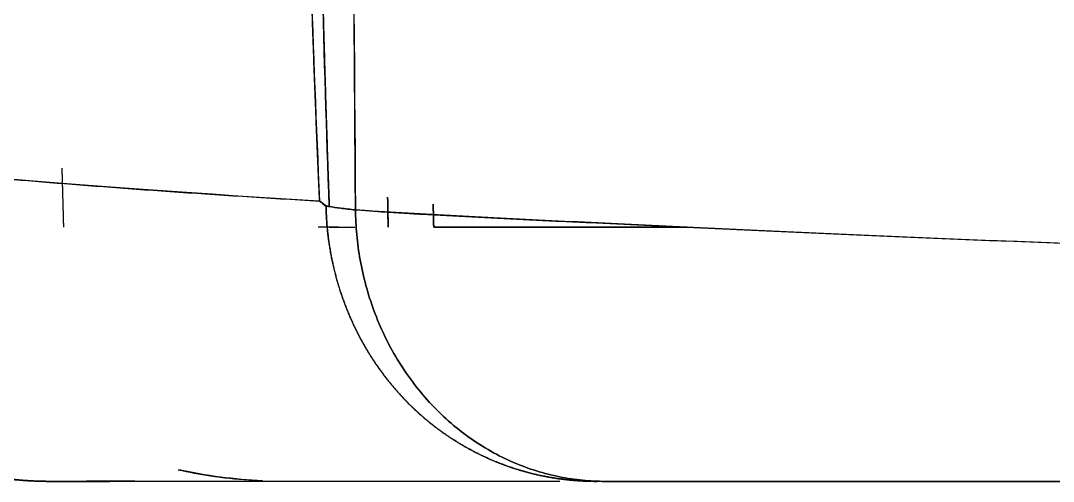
# Model space of a CAD drawing. Extents: x 86520 to 160660, y -2551 to 2752.
# Drawn here: x 89108.5 to 89122.7, y 1548.76 to 1555.1 of the extents above; entities that cross this region are included whole.
import ezdxf

# ---------------------------------------------------------------- set-up
doc = ezdxf.new("R2010")
doc.units = 0
doc.header["$LTSCALE"] = 10
doc.header["$MEASUREMENT"] = 0
doc.layers.add('1', color=7, linetype='CONTINUOUS')

msp = doc.modelspace()

# ---------------------------------------------------------------- linework, layer by layer
at = {"layer": '1', "color": 7, "linetype": 'CONTINUOUS'}
for points, degree in [([(89112.9334, 1577.7568), (89112.9839, 1569.3356), (89113.0401, 1560.9144), (89113.1016, 1552.4932)], 3), ([(89109.0624, 1553.0676), (89109.0735, 1552.6579), (89109.0845, 1552.2568)], 2), ([(89113.5444, 1552.6633), (89113.5468, 1552.5278), (89113.5492, 1552.3923), (89113.5516, 1552.2568)], 3), ([(89113.5516, 1552.2568), (89113.5446, 1552.6694)], 1), ([(89112.6969, 1552.5484), (89112.6674, 1552.5701), (89112.638, 1552.5919), (89112.6088, 1552.6136)], 3), ([(89112.6088, 1552.6136), (89112.638, 1552.5918), (89112.6644, 1552.5701), (89112.6879, 1552.5483)], 3), ([(89112.6879, 1552.5483), (89112.708, 1552.5448), (89112.726, 1552.5413), (89112.7418, 1552.5376)], 3), ([(89112.7418, 1552.5376), (89112.7262, 1552.5412), (89112.7113, 1552.5448), (89112.6973, 1552.5484)], 3), ([(89114.1788, 1552.2568), (89114.1762, 1552.3615), (89114.1737, 1552.4661), (89114.1711, 1552.5707)], 3), ([(89114.1713, 1552.5707), (89114.1788, 1552.2568)], 1), ([(89112.8695, 1552.2543), (89112.7741, 1552.254), (89112.6811, 1552.2538), (89112.5903, 1552.2536)], 3), ([(89112.7395, 1552.2568), (89113.0945, 1552.2568)], 1), ([(89114.1788, 1552.2568), (89115.33, 1552.2568)], 1), ([(89115.33, 1552.2568), (89114.9249, 1552.2565), (89114.5408, 1552.2565), (89114.1788, 1552.2568)], 3), ([(89115.33, 1552.2568), (89116.4331, 1552.2568), (89117.6656, 1552.2568)], 2), ([(89117.6656, 1552.2568), (89116.8392, 1552.2568), (89116.0601, 1552.2568), (89115.33, 1552.2568)], 3), ([(89111.8227, 1548.7645), (89111.4345, 1548.7828), (89111.049, 1548.8334), (89110.6706, 1548.9151)], 3)]:
    msp.add_open_spline(points, degree=degree, dxfattribs=at)
msp.add_rational_spline([(89113.1016, 1552.4932), (89113.0462, 1560.9139), (89112.9905, 1569.3351), (89112.9347, 1577.7567)], [0.999999999945, 0.999999999943, 0.999999999942, 0.999999999941], degree=3, dxfattribs=at)
for points, degree, knots in [([(89112.1268, 1577.5684), (89112.1628, 1573.4069), (89112.2082, 1569.245), (89112.3105, 1563.0041), (89112.3503, 1560.9241), (89112.4081, 1558.5848), (89112.4146, 1558.3249), (89112.4281, 1557.8051), (89112.4489, 1557.0254), (89112.5022, 1555.2066), (89112.5606, 1553.6497), (89112.6088, 1552.6136)], 3, [0, 0, 0, 0, 0.5, 0.5, 0.75, 0.75, 0.78125, 0.78125, 0.8125, 0.875, 1, 1, 1, 1]), ([(89112.6089, 1552.6136), (89112.6068, 1552.6583), (89112.6027, 1552.7483), (89112.5966, 1552.8842), (89112.5905, 1553.022), (89112.5845, 1553.1617), (89112.5785, 1553.3032), (89112.5725, 1553.4467), (89112.5665, 1553.5919), (89112.5606, 1553.7391), (89112.5547, 1553.8881), (89112.5489, 1554.039), (89112.543, 1554.1918), (89112.5372, 1554.3464), (89112.5315, 1554.503), (89112.5257, 1554.6613), (89112.52, 1554.8216), (89112.5144, 1554.9837), (89112.5087, 1555.1477), (89112.5031, 1555.3136), (89112.4976, 1555.4813), (89112.492, 1555.6509), (89112.4865, 1555.8224), (89112.481, 1555.9958), (89112.4756, 1556.171), (89112.4702, 1556.3481), (89112.4648, 1556.527), (89112.4594, 1556.7079), (89112.4541, 1556.8906), (89112.4488, 1557.0752), (89112.4436, 1557.2616), (89112.4383, 1557.4499), (89112.4331, 1557.6401), (89112.428, 1557.8322), (89112.4228, 1558.0261), (89112.4177, 1558.2219), (89112.4126, 1558.4196), (89112.4076, 1558.6191), (89112.4026, 1558.8206), (89112.3976, 1559.0238), (89112.3926, 1559.229), (89112.3877, 1559.436), (89112.3828, 1559.6449), (89112.378, 1559.8557), (89112.3731, 1560.0683), (89112.3683, 1560.2829), (89112.3636, 1560.4992), (89112.3588, 1560.7175), (89112.3541, 1560.9376), (89112.3495, 1561.1596), (89112.3448, 1561.3835), (89112.3402, 1561.6092), (89112.3356, 1561.8368), (89112.3311, 1562.0663), (89112.3265, 1562.2977), (89112.322, 1562.5309), (89112.3176, 1562.766), (89112.3131, 1563.003), (89112.3087, 1563.2418), (89112.3044, 1563.4825), (89112.3, 1563.7251), (89112.2957, 1563.9695), (89112.2914, 1564.2158), (89112.2872, 1564.464), (89112.283, 1564.7141), (89112.2788, 1564.966), (89112.2746, 1565.2198), (89112.2705, 1565.4755), (89112.2664, 1565.733), (89112.2623, 1565.9925), (89112.2583, 1566.2538), (89112.2543, 1566.5169), (89112.2503, 1566.7819), (89112.2463, 1567.0488), (89112.2424, 1567.3176), (89112.2385, 1567.5883), (89112.2347, 1567.8608), (89112.2308, 1568.1352), (89112.227, 1568.4114), (89112.2233, 1568.6895), (89112.2195, 1568.9695), (89112.2158, 1569.2514), (89112.2122, 1569.5351), (89112.2085, 1569.8207), (89112.2049, 1570.1082), (89112.2013, 1570.3976), (89112.1977, 1570.6888), (89112.1942, 1570.9819), (89112.1907, 1571.2769), (89112.1873, 1571.5737), (89112.1838, 1571.8724), (89112.1804, 1572.173), (89112.177, 1572.4754), (89112.1737, 1572.7798), (89112.1704, 1573.0859), (89112.1671, 1573.394), (89112.1638, 1573.7039), (89112.1606, 1574.0157), (89112.1574, 1574.3294), (89112.1542, 1574.645), (89112.1511, 1574.9624), (89112.148, 1575.2817), (89112.1449, 1575.6028), (89112.1419, 1575.9259), (89112.1388, 1576.2508), (89112.1359, 1576.5775), (89112.1329, 1576.9062), (89112.13, 1577.2367), (89112.1281, 1577.4577), (89112.1271, 1577.5685)], 3, [0, 0, 0, 0, 0.005388, 0.0108503, 0.016387, 0.021998, 0.0276834, 0.0334433, 0.0392776, 0.0451863, 0.0511695, 0.0572272, 0.0633594, 0.069566, 0.0758472, 0.0822029, 0.0886332, 0.095138, 0.1017173, 0.1083713, 0.1150998, 0.1219029, 0.1287806, 0.135733, 0.1427599, 0.1498615, 0.1570378, 0.1642887, 0.1716142, 0.1790145, 0.1864894, 0.1940389, 0.2016632, 0.2093622, 0.2171358, 0.2249842, 0.2329073, 0.2409051, 0.2489777, 0.2571249, 0.265347, 0.2736437, 0.2820152, 0.2904615, 0.2989826, 0.3075784, 0.3162489, 0.3249943, 0.3338144, 0.3427094, 0.3516791, 0.3607236, 0.3698429, 0.379037, 0.3883059, 0.3976497, 0.4070682, 0.4165616, 0.4261298, 0.4357728, 0.4454906, 0.4552833, 0.4651508, 0.4750932, 0.4851104, 0.4952024, 0.5053693, 0.515611, 0.5259276, 0.5363191, 0.5467854, 0.5573266, 0.5679427, 0.5786336, 0.5893994, 0.60024, 0.6111556, 0.622146, 0.6332113, 0.6443515, 0.6555665, 0.6668565, 0.6782213, 0.6896611, 0.7011757, 0.7127652, 0.7244296, 0.736169, 0.7479832, 0.7598723, 0.7718364, 0.7838753, 0.7959892, 0.808178, 0.8204416, 0.8327802, 0.8451938, 0.8576822, 0.8702455, 0.8828838, 0.895597, 0.9083851, 0.9212482, 0.9341862, 0.9471991, 0.9602869, 0.9734497, 0.9866874, 1, 1, 1, 1]), ([(89112.3295, 1577.5667), (89112.3312, 1577.3621), (89112.3347, 1576.955), (89112.3401, 1576.3477), (89112.3455, 1575.7467), (89112.351, 1575.1521), (89112.3566, 1574.5639), (89112.3622, 1573.9821), (89112.3679, 1573.4067), (89112.3736, 1572.8377), (89112.3794, 1572.2751), (89112.3853, 1571.7189), (89112.3912, 1571.1691), (89112.3972, 1570.6257), (89112.4032, 1570.0886), (89112.4093, 1569.558), (89112.4155, 1569.0338), (89112.4217, 1568.5159), (89112.428, 1568.0045), (89112.4343, 1567.4994), (89112.4407, 1567.0008), (89112.4472, 1566.5085), (89112.4538, 1566.0227), (89112.4604, 1565.5432), (89112.467, 1565.0701), (89112.4738, 1564.6035), (89112.4806, 1564.1432), (89112.4874, 1563.6893), (89112.4943, 1563.2418), (89112.5013, 1562.8007), (89112.5084, 1562.366), (89112.5155, 1561.9377), (89112.5227, 1561.5158), (89112.5299, 1561.1003), (89112.5372, 1560.6912), (89112.5446, 1560.2885), (89112.552, 1559.8921), (89112.5595, 1559.5022), (89112.5671, 1559.1187), (89112.5747, 1558.7415), (89112.5824, 1558.3708), (89112.5902, 1558.0065), (89112.598, 1557.6485), (89112.6059, 1557.297), (89112.6139, 1556.9518), (89112.6219, 1556.613), (89112.63, 1556.2807), (89112.6382, 1555.9547), (89112.6465, 1555.6351), (89112.6548, 1555.3219), (89112.6631, 1555.0152), (89112.6716, 1554.7148), (89112.6801, 1554.4208), (89112.6887, 1554.1332), (89112.6973, 1553.852), (89112.706, 1553.5772), (89112.7148, 1553.3088), (89112.7237, 1553.0468), (89112.7326, 1552.7912), (89112.7387, 1552.6229), (89112.7417, 1552.5398)], 3, [0, 0, 0, 0, 0.0245235, 0.0487913, 0.0728035, 0.09656, 0.1200608, 0.143306, 0.1662956, 0.1890295, 0.2115078, 0.2337304, 0.2556975, 0.2774089, 0.2988647, 0.3200649, 0.3410095, 0.3616985, 0.3821319, 0.4023098, 0.4222321, 0.4418988, 0.46131, 0.4804656, 0.4993657, 0.5180103, 0.5363993, 0.5545329, 0.5724109, 0.5900335, 0.6074006, 0.6245122, 0.6413684, 0.6579691, 0.6743145, 0.6904044, 0.7062389, 0.7218181, 0.7371419, 0.7522104, 0.7670236, 0.7815814, 0.795884, 0.8099314, 0.8237235, 0.8372604, 0.8505421, 0.8635687, 0.8763402, 0.8888566, 0.901118, 0.9131243, 0.9248757, 0.9363721, 0.9476137, 0.9586004, 0.9693323, 0.9798095, 0.9900321, 1, 1, 1, 1]), ([(89112.7417, 1552.5398), (89112.7035, 1553.5779), (89112.6566, 1555.1382), (89112.6191, 1556.701), (89112.5956, 1557.7431), (89112.5846, 1558.2643), (89112.5312, 1560.8705), (89112.4973, 1562.9566), (89112.4079, 1569.2161), (89112.3652, 1573.3914), (89112.3295, 1577.5667)], 3, [0, 0, 0, 0, 0.125, 0.1875, 0.1875, 0.25, 0.25, 0.5, 0.5, 1, 1, 1, 1]), ([(89112.6088, 1552.6136), (89109.299, 1552.8132), (89106.9784, 1553.0126), (89105.4419, 1553.2632), (89105.2051, 1553.3147), (89104.938, 1553.3919), (89104.8619, 1553.4176), (89104.7068, 1553.469), (89104.6312, 1553.4948), (89104.4078, 1553.5719), (89104.2596, 1553.6233), (89104.1133, 1553.675), (89104.1124, 1553.6754), (89104.1114, 1553.6757)], 3, [0, 0, 0, 0, 0.5619793, 0.5619793, 0.7076717, 0.7076717, 0.7805179, 0.7805179, 0.8533641, 0.8533641, 0.9990565, 0.9990565, 1, 1, 1, 1]), ([(89104.1138, 1553.6757), (89104.2383, 1553.6314), (89104.3968, 1553.5761), (89104.5749, 1553.5152), (89104.6237, 1553.4986), (89104.6564, 1553.4875), (89104.6727, 1553.482), (89104.7541, 1553.4543), (89104.949, 1553.3879), (89105.1863, 1553.3215), (89105.4563, 1553.2661), (89105.5141, 1553.2551), (89105.6361, 1553.2329), (89105.8292, 1553.1998), (89106.2007, 1553.1444), (89106.6383, 1553.0891), (89106.9304, 1553.0559), (89107.0813, 1553.0393), (89107.1325, 1553.0338), (89107.2365, 1553.0227), (89107.7123, 1552.973), (89109.2257, 1552.8347), (89111.1446, 1552.702), (89112.6089, 1552.6136)], 3, [0, 0, 0, 0, 0.125, 0.15625, 0.171875, 0.171875, 0.1875, 0.1875, 0.25, 0.375, 0.375, 0.40625, 0.40625, 0.4375, 0.5, 0.5625, 0.59375, 0.59375, 0.609375, 0.609375, 0.625, 0.75, 1, 1, 1, 1]), ([(89116.4246, 1548.7568), (89116.4145, 1548.7569), (89116.3942, 1548.7569), (89116.3638, 1548.7573), (89116.3333, 1548.7579), (89116.3027, 1548.7587), (89116.272, 1548.7598), (89116.2412, 1548.7612), (89116.2103, 1548.7628), (89116.1793, 1548.7647), (89116.1483, 1548.7668), (89116.1171, 1548.7692), (89116.0859, 1548.7719), (89116.0545, 1548.7748), (89116.0231, 1548.778), (89115.9916, 1548.7815), (89115.96, 1548.7853), (89115.9284, 1548.7893), (89115.8967, 1548.7937), (89115.8649, 1548.7983), (89115.8331, 1548.8033), (89115.8012, 1548.8085), (89115.7692, 1548.814), (89115.7372, 1548.8198), (89115.7051, 1548.826), (89115.673, 1548.8324), (89115.6408, 1548.8392), (89115.6086, 1548.8462), (89115.5764, 1548.8536), (89115.5441, 1548.8613), (89115.5118, 1548.8694), (89115.4794, 1548.8777), (89115.4471, 1548.8864), (89115.4147, 1548.8954), (89115.3823, 1548.9047), (89115.3499, 1548.9144), (89115.3174, 1548.9244), (89115.285, 1548.9347), (89115.2526, 1548.9454), (89115.2202, 1548.9564), (89115.1877, 1548.9678), (89115.1553, 1548.9795), (89115.1229, 1548.9916), (89115.0906, 1549.004), (89115.0582, 1549.0167), (89115.0259, 1549.0299), (89114.9936, 1549.0433), (89114.9613, 1549.0571), (89114.9291, 1549.0713), (89114.897, 1549.0858), (89114.8649, 1549.1007), (89114.8328, 1549.116), (89114.8009, 1549.1316), (89114.7689, 1549.1476), (89114.7371, 1549.1639), (89114.7053, 1549.1806), (89114.6736, 1549.1977), (89114.642, 1549.2151), (89114.6105, 1549.2329), (89114.5791, 1549.251), (89114.5478, 1549.2695), (89114.5166, 1549.2884), (89114.4855, 1549.3077), (89114.4546, 1549.3273), (89114.4237, 1549.3472), (89114.393, 1549.3675), (89114.3624, 1549.3882), (89114.332, 1549.4093), (89114.3017, 1549.4307), (89114.2715, 1549.4525), (89114.2415, 1549.4746), (89114.2117, 1549.4971), (89114.182, 1549.5199), (89114.1525, 1549.5431), (89114.1232, 1549.5667), (89114.094, 1549.5906), (89114.0651, 1549.6148), (89114.0363, 1549.6394), (89114.0077, 1549.6643), (89113.9793, 1549.6896), (89113.9512, 1549.7152), (89113.9232, 1549.7412), (89113.8955, 1549.7674), (89113.868, 1549.7941), (89113.8407, 1549.821), (89113.8136, 1549.8483), (89113.7868, 1549.8759), (89113.7603, 1549.9038), (89113.7339, 1549.932), (89113.7079, 1549.9606), (89113.682, 1549.9894), (89113.6565, 1550.0186), (89113.6312, 1550.0481), (89113.6062, 1550.0778), (89113.5814, 1550.1079), (89113.5569, 1550.1382), (89113.5328, 1550.1688), (89113.5089, 1550.1998), (89113.4853, 1550.2309), (89113.4619, 1550.2624), (89113.4389, 1550.2941), (89113.4162, 1550.3261), (89113.3938, 1550.3584), (89113.3717, 1550.3909), (89113.35, 1550.4236), (89113.3285, 1550.4566), (89113.3074, 1550.4898), (89113.2866, 1550.5233), (89113.2661, 1550.557), (89113.246, 1550.5909), (89113.2262, 1550.625), (89113.2067, 1550.6593), (89113.1876, 1550.6939), (89113.1688, 1550.7286), (89113.1503, 1550.7636), (89113.1323, 1550.7987), (89113.1145, 1550.834), (89113.0971, 1550.8694), (89113.0801, 1550.9051), (89113.0634, 1550.9409), (89113.0471, 1550.9769), (89113.0312, 1551.013), (89113.0156, 1551.0493), (89113.0004, 1551.0857), (89112.9855, 1551.1222), (89112.9711, 1551.1589), (89112.957, 1551.1957), (89112.9432, 1551.2326), (89112.9298, 1551.2696), (89112.9169, 1551.3067), (89112.9042, 1551.3439), (89112.892, 1551.3812), (89112.8801, 1551.4185), (89112.8686, 1551.456), (89112.8575, 1551.4935), (89112.8468, 1551.5311), (89112.8364, 1551.5688), (89112.8264, 1551.6065), (89112.8168, 1551.6442), (89112.8076, 1551.682), (89112.7987, 1551.7198), (89112.7902, 1551.7577), (89112.7821, 1551.7955), (89112.7744, 1551.8334), (89112.767, 1551.8713), (89112.76, 1551.9092), (89112.7534, 1551.9471), (89112.7472, 1551.985), (89112.7413, 1552.0228), (89112.7358, 1552.0607), (89112.7306, 1552.0985), (89112.7258, 1552.1363), (89112.7214, 1552.174), (89112.7174, 1552.2118), (89112.7137, 1552.2494), (89112.7103, 1552.287), (89112.7074, 1552.3246), (89112.7047, 1552.3621), (89112.7025, 1552.3995), (89112.7006, 1552.4368), (89112.699, 1552.4741), (89112.6977, 1552.5112), (89112.6972, 1552.536), (89112.6969, 1552.5484)], 3, [0, 0, 0, 0, 0.0051467, 0.0103144, 0.015503, 0.0207125, 0.025943, 0.0311945, 0.0364669, 0.0417602, 0.0470745, 0.0524098, 0.0577659, 0.063143, 0.068541, 0.0739598, 0.0793995, 0.08486, 0.0903413, 0.0958432, 0.1013659, 0.1069092, 0.112473, 0.1180574, 0.1236623, 0.1292875, 0.134933, 0.1405988, 0.1462848, 0.1519908, 0.1577168, 0.1634627, 0.1692285, 0.1750139, 0.1808189, 0.1866433, 0.1924871, 0.1983502, 0.2042324, 0.2101335, 0.2160535, 0.2219922, 0.2279495, 0.2339251, 0.239919, 0.245931, 0.251961, 0.2580087, 0.264074, 0.2701566, 0.2762565, 0.2823735, 0.2885073, 0.2946577, 0.3008246, 0.3070077, 0.3132068, 0.3194218, 0.3256523, 0.3318982, 0.3381592, 0.3444351, 0.3507256, 0.3570306, 0.3633498, 0.3696828, 0.3760295, 0.3823896, 0.3887628, 0.3951489, 0.4015476, 0.4079586, 0.4143816, 0.4208163, 0.4272625, 0.4337199, 0.4401881, 0.4466669, 0.4531559, 0.4596549, 0.4661635, 0.4726815, 0.4792084, 0.4857441, 0.4922881, 0.4988402, 0.5053999, 0.5119671, 0.5185413, 0.5251222, 0.5317095, 0.5383028, 0.5449018, 0.5515061, 0.5581154, 0.5647294, 0.5713476, 0.5779698, 0.5845956, 0.5912246, 0.5978565, 0.6044909, 0.6111275, 0.6177658, 0.6244056, 0.6310464, 0.637688, 0.6443299, 0.6509718, 0.6576133, 0.6642541, 0.6708938, 0.677532, 0.6841684, 0.6908026, 0.6974343, 0.704063, 0.7106885, 0.7173103, 0.7239282, 0.7305417, 0.7371506, 0.7437543, 0.7503527, 0.7569453, 0.7635319, 0.7701119, 0.7766852, 0.7832514, 0.7898101, 0.7963609, 0.8029037, 0.8094379, 0.8159634, 0.8224797, 0.8289865, 0.8354835, 0.8419705, 0.848447, 0.8549128, 0.8613676, 0.867811, 0.8742428, 0.8806626, 0.8870702, 0.8934652, 0.8998474, 0.9062166, 0.9125723, 0.9189144, 0.9252425, 0.9315564, 0.9378559, 0.9441407, 0.9504104, 0.956665, 0.962904, 0.9691274, 0.9753347, 0.9815259, 0.9877007, 0.9938588, 1, 1, 1, 1]), ([(89112.6969, 1552.5484), (89112.6972, 1552.5376), (89112.6976, 1552.516), (89112.6986, 1552.4836), (89112.6999, 1552.4513), (89112.7014, 1552.4189), (89112.7032, 1552.3865), (89112.7052, 1552.3541), (89112.7075, 1552.3218), (89112.71, 1552.2894), (89112.7128, 1552.2571), (89112.7159, 1552.2248), (89112.7192, 1552.1925), (89112.7228, 1552.1602), (89112.7266, 1552.1279), (89112.7307, 1552.0957), (89112.735, 1552.0635), (89112.7396, 1552.0314), (89112.7444, 1551.9993), (89112.7495, 1551.9673), (89112.7548, 1551.9353), (89112.7604, 1551.9033), (89112.7663, 1551.8715), (89112.7724, 1551.8397), (89112.7787, 1551.8079), (89112.7853, 1551.7762), (89112.7922, 1551.7446), (89112.7993, 1551.7131), (89112.8066, 1551.6816), (89112.8142, 1551.6503), (89112.822, 1551.619), (89112.8301, 1551.5878), (89112.8384, 1551.5567), (89112.847, 1551.5257), (89112.8558, 1551.4949), (89112.8648, 1551.4641), (89112.874, 1551.4334), (89112.8835, 1551.4028), (89112.8933, 1551.3724), (89112.9032, 1551.3421), (89112.9134, 1551.3118), (89112.9238, 1551.2818), (89112.9344, 1551.2518), (89112.9453, 1551.222), (89112.9563, 1551.1923), (89112.9676, 1551.1627), (89112.9791, 1551.1333), (89112.9909, 1551.104), (89113.0028, 1551.0749), (89113.0149, 1551.0459), (89113.0273, 1551.0171), (89113.0398, 1550.9884), (89113.0526, 1550.9599), (89113.0655, 1550.9315), (89113.0787, 1550.9033), (89113.092, 1550.8753), (89113.1055, 1550.8474), (89113.1193, 1550.8197), (89113.1332, 1550.7922), (89113.1473, 1550.7648), (89113.1615, 1550.7376), (89113.176, 1550.7106), (89113.1906, 1550.6838), (89113.2054, 1550.6571), (89113.2204, 1550.6306), (89113.2355, 1550.6044), (89113.2509, 1550.5783), (89113.2663, 1550.5524), (89113.282, 1550.5266), (89113.2977, 1550.5011), (89113.3137, 1550.4758), (89113.3298, 1550.4506), (89113.346, 1550.4257), (89113.3624, 1550.401), (89113.3789, 1550.3764), (89113.3956, 1550.3521), (89113.4124, 1550.3279), (89113.4293, 1550.304), (89113.4464, 1550.2803), (89113.4636, 1550.2567), (89113.4809, 1550.2334), (89113.4983, 1550.2103), (89113.5159, 1550.1874), (89113.5335, 1550.1647), (89113.5513, 1550.1422), (89113.5692, 1550.1199), (89113.5872, 1550.0978), (89113.6053, 1550.076), (89113.6235, 1550.0543), (89113.6418, 1550.0329), (89113.6602, 1550.0117), (89113.6787, 1549.9907), (89113.6972, 1549.9699), (89113.7159, 1549.9493), (89113.7346, 1549.9289), (89113.7534, 1549.9088), (89113.7723, 1549.8888), (89113.7913, 1549.8691), (89113.8103, 1549.8496), (89113.8294, 1549.8303), (89113.8486, 1549.8112), (89113.8678, 1549.7923), (89113.8871, 1549.7737), (89113.9065, 1549.7552), (89113.9259, 1549.737), (89113.9453, 1549.719), (89113.9648, 1549.7012), (89113.9843, 1549.6836), (89114.0039, 1549.6662), (89114.0235, 1549.6491), (89114.0432, 1549.6321), (89114.0629, 1549.6154), (89114.0826, 1549.5988), (89114.1024, 1549.5825), (89114.1222, 1549.5664), (89114.142, 1549.5505), (89114.1618, 1549.5348), (89114.1816, 1549.5193), (89114.2015, 1549.504), (89114.2214, 1549.4889), (89114.2413, 1549.474), (89114.2612, 1549.4593), (89114.2811, 1549.4448), (89114.301, 1549.4305), (89114.3209, 1549.4164), (89114.3408, 1549.4026), (89114.3607, 1549.3889), (89114.3806, 1549.3754), (89114.4005, 1549.3621), (89114.4204, 1549.349), (89114.4403, 1549.3361), (89114.4601, 1549.3233), (89114.48, 1549.3108), (89114.4998, 1549.2985), (89114.5196, 1549.2863), (89114.5394, 1549.2743), (89114.5592, 1549.2626), (89114.5789, 1549.251), (89114.5987, 1549.2395), (89114.6183, 1549.2283), (89114.638, 1549.2172), (89114.6576, 1549.2064), (89114.6772, 1549.1957), (89114.6968, 1549.1851), (89114.7163, 1549.1748), (89114.7358, 1549.1646), (89114.7552, 1549.1546), (89114.7746, 1549.1447), (89114.794, 1549.1351), (89114.8133, 1549.1256), (89114.8325, 1549.1162), (89114.8517, 1549.107), (89114.8709, 1549.098), (89114.89, 1549.0892), (89114.9091, 1549.0805), (89114.9281, 1549.0719), (89114.947, 1549.0636), (89114.9659, 1549.0553), (89114.9847, 1549.0472), (89115.0035, 1549.0393), (89115.0222, 1549.0315), (89115.0409, 1549.0239), (89115.0595, 1549.0164), (89115.078, 1549.0091), (89115.0965, 1549.0019), (89115.1149, 1548.9948), (89115.1332, 1548.9879), (89115.1514, 1548.9812), (89115.1696, 1548.9745), (89115.1878, 1548.968), (89115.2058, 1548.9616), (89115.2238, 1548.9554), (89115.2417, 1548.9493), (89115.2595, 1548.9433), (89115.2773, 1548.9375), (89115.2949, 1548.9317), (89115.3125, 1548.9261), (89115.3301, 1548.9207), (89115.3475, 1548.9153), (89115.3649, 1548.9101), (89115.3822, 1548.905), (89115.3994, 1548.9), (89115.4165, 1548.8951), (89115.4336, 1548.8903), (89115.4505, 1548.8856), (89115.4674, 1548.8811), (89115.4842, 1548.8766), (89115.5009, 1548.8723), (89115.5176, 1548.8681), (89115.5341, 1548.864), (89115.5506, 1548.8599), (89115.5669, 1548.856), (89115.5832, 1548.8522), (89115.5994, 1548.8485), (89115.6155, 1548.8449), (89115.6316, 1548.8413), (89115.6475, 1548.8379), (89115.6634, 1548.8346), (89115.6791, 1548.8313), (89115.6948, 1548.8282), (89115.7104, 1548.8251), (89115.7259, 1548.8221), (89115.7413, 1548.8192), (89115.7566, 1548.8164), (89115.7718, 1548.8137), (89115.7869, 1548.811), (89115.802, 1548.8085), (89115.8169, 1548.806), (89115.8318, 1548.8036), (89115.8466, 1548.8012), (89115.8612, 1548.799), (89115.8758, 1548.7968), (89115.8903, 1548.7947), (89115.9047, 1548.7926), (89115.919, 1548.7907), (89115.9332, 1548.7888), (89115.9473, 1548.787), (89115.9613, 1548.7852), (89115.9753, 1548.7835), (89115.9891, 1548.7819), (89116.0028, 1548.7803), (89116.0165, 1548.7788), (89116.03, 1548.7773), (89116.0435, 1548.776), (89116.0569, 1548.7746), (89116.0701, 1548.7734), (89116.0833, 1548.7721), (89116.0964, 1548.771), (89116.1094, 1548.7699), (89116.1223, 1548.7688), (89116.1351, 1548.7678), (89116.1478, 1548.7669), (89116.1604, 1548.766), (89116.1729, 1548.7651), (89116.1853, 1548.7643), (89116.1976, 1548.7636), (89116.2099, 1548.7629), (89116.222, 1548.7622), (89116.2341, 1548.7616), (89116.246, 1548.761), (89116.2579, 1548.7605), (89116.2696, 1548.76), (89116.2813, 1548.7595), (89116.2929, 1548.7591), (89116.3044, 1548.7587), (89116.3158, 1548.7584), (89116.3271, 1548.7581), (89116.3383, 1548.7578), (89116.3494, 1548.7576), (89116.3604, 1548.7574), (89116.3713, 1548.7572), (89116.3821, 1548.7571), (89116.3929, 1548.757), (89116.4035, 1548.7569), (89116.4141, 1548.7569), (89116.4211, 1548.7568), (89116.4246, 1548.7568)], 3, [0, 0, 0, 0, 0.0053569, 0.0107173, 0.0160808, 0.0214473, 0.0268165, 0.0321882, 0.0375622, 0.0429382, 0.0483159, 0.0536952, 0.0590757, 0.0644573, 0.0698398, 0.0752227, 0.080606, 0.0859894, 0.0913726, 0.0967554, 0.1021375, 0.1075187, 0.1128987, 0.1182774, 0.1236544, 0.1290295, 0.1344025, 0.1397731, 0.145141, 0.1505061, 0.1558681, 0.1612267, 0.1665817, 0.1719328, 0.1772798, 0.1826225, 0.1879607, 0.193294, 0.1986222, 0.2039451, 0.2092625, 0.2145741, 0.2198797, 0.2251791, 0.2304719, 0.2357581, 0.2410373, 0.2463093, 0.2515739, 0.2568308, 0.2620799, 0.2673209, 0.2725536, 0.2777777, 0.2829931, 0.2881995, 0.2933967, 0.2985845, 0.3037627, 0.3089311, 0.3140894, 0.3192374, 0.324375, 0.3295019, 0.334618, 0.3397229, 0.3448167, 0.3498989, 0.3549696, 0.3600283, 0.3650751, 0.3701096, 0.3751317, 0.3801412, 0.385138, 0.3901218, 0.3950925, 0.4000499, 0.4049938, 0.4099241, 0.4148406, 0.4197431, 0.4246316, 0.4295057, 0.4343654, 0.4392105, 0.4440409, 0.4488564, 0.4536568, 0.4584421, 0.463212, 0.4679665, 0.4727054, 0.4774286, 0.4821359, 0.4868272, 0.4915024, 0.4961614, 0.500804, 0.5054302, 0.5100398, 0.5146326, 0.5192087, 0.5237678, 0.52831, 0.5328349, 0.5373427, 0.5418332, 0.5463062, 0.5507617, 0.5551996, 0.5596198, 0.5640223, 0.5684069, 0.5727735, 0.5771221, 0.5814527, 0.585765, 0.5900592, 0.594335, 0.5985924, 0.6028314, 0.6070519, 0.6112539, 0.6154372, 0.6196018, 0.6237477, 0.6278749, 0.6319832, 0.6360726, 0.6401431, 0.6441946, 0.6482271, 0.6522406, 0.656235, 0.6602103, 0.6641664, 0.6681033, 0.672021, 0.6759195, 0.6797987, 0.6836586, 0.6874992, 0.6913205, 0.6951224, 0.698905, 0.7026681, 0.7064119, 0.7101362, 0.7138411, 0.7175266, 0.7211926, 0.7248392, 0.7284663, 0.732074, 0.7356623, 0.7392311, 0.7427804, 0.7463104, 0.7498208, 0.7533118, 0.7567834, 0.7602356, 0.7636684, 0.7670817, 0.7704756, 0.7738502, 0.7772054, 0.7805412, 0.7838576, 0.7871547, 0.7904326, 0.7936911, 0.7969303, 0.8001503, 0.803351, 0.8065325, 0.8096948, 0.812838, 0.815962, 0.8190668, 0.8221526, 0.8252193, 0.8282669, 0.8312956, 0.8343052, 0.8372959, 0.8402676, 0.8432205, 0.8461544, 0.8490696, 0.8519659, 0.8548435, 0.8577023, 0.8605424, 0.8633639, 0.8661667, 0.8689509, 0.8717166, 0.8744637, 0.8771924, 0.8799026, 0.8825943, 0.8852678, 0.8879228, 0.8905596, 0.8931781, 0.8957784, 0.8983605, 0.9009245, 0.9034704, 0.9059983, 0.9085081, 0.9109999, 0.9134739, 0.9159299, 0.9183681, 0.9207885, 0.9231911, 0.925576, 0.9279432, 0.9302928, 0.9326248, 0.9349393, 0.9372362, 0.9395157, 0.9417778, 0.9440225, 0.9462499, 0.94846, 0.9506528, 0.9528284, 0.9549869, 0.9571283, 0.9592526, 0.9613599, 0.9634502, 0.9655235, 0.96758, 0.9696197, 0.9716425, 0.9736486, 0.975638, 0.9776107, 0.9795669, 0.9815064, 0.9834294, 0.9853359, 0.987226, 0.9890997, 0.990957, 0.9927981, 0.9946228, 0.9964314, 0.9982238, 1, 1, 1, 1]), ([(89112.7417, 1552.5398), (89112.7876, 1552.5316), (89112.8408, 1552.5235), (89112.9612, 1552.5079), (89113.0283, 1552.5004), (89113.1016, 1552.4932)], 3, [0, 0, 0, 0, 0.5, 0.5, 1, 1, 1, 1]), ([(89113.1016, 1552.4932), (89113.0292, 1552.5004), (89112.9626, 1552.508), (89112.8423, 1552.5235), (89112.7885, 1552.5315), (89112.7418, 1552.5398)], 3, [0, 0, 0, 0, 0.5, 0.5, 1, 1, 1, 1]), ([(89113.1016, 1552.4932), (89113.9458, 1552.4451), (89115.2952, 1552.3729), (89117.0157, 1552.2888), (89117.7844, 1552.2527), (89118.3039, 1552.2286), (89118.5671, 1552.2166), (89120.9677, 1552.1084), (89123.334, 1552.0122), (89128.4734, 1551.8198), (89131.2067, 1551.7236), (89134.2782, 1551.6214), (89134.4595, 1551.6154), (89134.8233, 1551.6034), (89135.371, 1551.5853), (89136.6622, 1551.5432), (89139.2984, 1551.4591), (89141.6519, 1551.3869), (89143.2642, 1551.3388)], 3, [0, 0, 0, 0, 0.125, 0.1875, 0.21875, 0.21875, 0.25, 0.25, 0.5, 0.5, 0.75, 0.75, 0.765625, 0.765625, 0.78125, 0.8125, 0.875, 1, 1, 1, 1]), ([(89143.2642, 1551.3388), (89142.4858, 1551.3628), (89141.3056, 1551.3989), (89140.1267, 1551.435), (89139.5391, 1551.4531), (89139.3435, 1551.4591), (89138.9537, 1551.4711), (89137.9823, 1551.5012), (89137.0258, 1551.5312), (89135.8935, 1551.5673), (89135.5187, 1551.5793), (89134.7741, 1551.6034), (89134.0347, 1551.6274), (89133.3059, 1551.6515), (89132.5825, 1551.6755), (89132.2235, 1551.6876), (89131.1545, 1551.7236), (89129.0487, 1551.7958), (89127.0442, 1551.8679), (89124.4706, 1551.9641), (89122.6149, 1552.0363), (89120.8765, 1552.1084), (89119.7442, 1552.1565), (89119.1914, 1552.1805), (89118.1138, 1552.2286), (89117.589, 1552.2527), (89116.8234, 1552.2888), (89116.5718, 1552.3008), (89116.1999, 1552.3188), (89116.0768, 1552.3248), (89115.8326, 1552.3369), (89115.5903, 1552.3489), (89115.3514, 1552.3609), (89115.114, 1552.3729), (89114.9961, 1552.3789), (89114.7615, 1552.391), (89114.6448, 1552.397), (89114.4128, 1552.409), (89114.2975, 1552.415), (89114.125, 1552.424), (89114.0376, 1552.4285), (89113.9532, 1552.4331), (89113.8981, 1552.4361), (89113.8711, 1552.4376), (89113.7394, 1552.4451), (89113.62, 1552.4526), (89113.516, 1552.4601), (89113.4757, 1552.4631), (89113.4561, 1552.4646), (89113.3994, 1552.4691), (89113.3552, 1552.4729), (89113.3101, 1552.4766), (89113.2919, 1552.4781), (89113.2827, 1552.4789), (89113.255, 1552.4812), (89113.1989, 1552.4857), (89113.1411, 1552.4902), (89113.1016, 1552.4932)], 3, [0, 0, 0, 0, 0.0625, 0.09375, 0.09375, 0.109375, 0.109375, 0.125, 0.1875, 0.1875, 0.21875, 0.21875, 0.25, 0.28125, 0.28125, 0.3125, 0.3125, 0.375, 0.5, 0.5, 0.625, 0.6875, 0.6875, 0.75, 0.75, 0.8125, 0.8125, 0.84375, 0.84375, 0.859375, 0.859375, 0.875, 0.890625, 0.890625, 0.90625, 0.90625, 0.921875, 0.921875, 0.9375, 0.9375, 0.9453125, 0.9492188, 0.9492188, 0.953125, 0.953125, 0.96875, 0.9726563, 0.9726563, 0.9765625, 0.9765625, 0.984375, 0.9863281, 0.9863281, 0.9882813, 0.9882813, 0.9921875, 1, 1, 1, 1]), ([(89113.1016, 1552.4932), (89113.1032, 1552.3813), (89113.1092, 1552.2675), (89113.1308, 1552.0377), (89113.1465, 1551.9216), (89113.1883, 1551.6883), (89113.2144, 1551.5712), (89113.2775, 1551.3378), (89113.3144, 1551.2214), (89113.3994, 1550.9911), (89113.4475, 1550.8772), (89113.5544, 1550.6538), (89113.6134, 1550.5443), (89113.7417, 1550.3315), (89113.811, 1550.2282), (89113.9593, 1550.0296), (89114.0383, 1549.9343), (89114.2047, 1549.7531), (89114.2921, 1549.6673), (89114.474, 1549.5064), (89114.5685, 1549.4313), (89114.7629, 1549.2927), (89114.8629, 1549.2293), (89115.0666, 1549.1144), (89115.1703, 1549.0631), (89115.3799, 1548.9727), (89115.4857, 1548.9336), (89115.6979, 1548.8674), (89115.8042, 1548.8404), (89116.0158, 1548.7977), (89116.1211, 1548.7822), (89116.3293, 1548.7617), (89116.4323, 1548.7568), (89116.5335, 1548.7568)], 3, [0, 0, 0, 0, 0.0625, 0.0625, 0.125, 0.125, 0.1875, 0.1875, 0.25, 0.25, 0.3125, 0.3125, 0.375, 0.375, 0.4375, 0.4375, 0.5, 0.5, 0.5625, 0.5625, 0.625, 0.625, 0.6875, 0.6875, 0.75, 0.75, 0.8125, 0.8125, 0.875, 0.875, 0.9375, 0.9375, 1, 1, 1, 1]), ([(89116.5335, 1548.7568), (89116.4323, 1548.7568), (89116.3293, 1548.7617), (89116.1211, 1548.7822), (89116.0158, 1548.7977), (89115.8042, 1548.8404), (89115.6979, 1548.8674), (89115.4857, 1548.9336), (89115.3799, 1548.9727), (89115.1703, 1549.0631), (89115.0666, 1549.1144), (89114.8629, 1549.2293), (89114.7629, 1549.2927), (89114.5685, 1549.4313), (89114.474, 1549.5064), (89114.2921, 1549.6673), (89114.2047, 1549.7531), (89114.0383, 1549.9343), (89113.9593, 1550.0296), (89113.811, 1550.2282), (89113.7417, 1550.3315), (89113.6134, 1550.5443), (89113.5544, 1550.6538), (89113.4475, 1550.8772), (89113.3994, 1550.9911), (89113.3144, 1551.2214), (89113.2775, 1551.3378), (89113.2144, 1551.5712), (89113.1883, 1551.6883), (89113.1465, 1551.9216), (89113.1308, 1552.0377), (89113.1092, 1552.2675), (89113.1032, 1552.3813), (89113.1016, 1552.4932)], 3, [0, 0, 0, 0, 0.0625, 0.0625, 0.125, 0.125, 0.1875, 0.1875, 0.25, 0.25, 0.3125, 0.3125, 0.375, 0.375, 0.4375, 0.4375, 0.5, 0.5, 0.5625, 0.5625, 0.625, 0.625, 0.6875, 0.6875, 0.75, 0.75, 0.8125, 0.8125, 0.875, 0.875, 0.9375, 0.9375, 1, 1, 1, 1]), ([(89104.3901, 1551.5417), (89104.3908, 1551.5404), (89104.4016, 1551.5194), (89104.4228, 1551.4788), (89104.4542, 1551.4202), (89104.4865, 1551.3619), (89104.5196, 1551.3039), (89104.5536, 1551.2461), (89104.5884, 1551.1886), (89104.624, 1551.1314), (89104.6605, 1551.0746), (89104.6978, 1551.0181), (89104.7359, 1550.9619), (89104.7748, 1550.9061), (89104.8146, 1550.8507), (89104.8551, 1550.7958), (89104.8965, 1550.7412), (89104.9387, 1550.6872), (89104.9816, 1550.6335), (89105.0254, 1550.5804), (89105.0699, 1550.5278), (89105.1152, 1550.4757), (89105.1612, 1550.4241), (89105.208, 1550.3731), (89105.2556, 1550.3227), (89105.3038, 1550.2729), (89105.3528, 1550.2236), (89105.4025, 1550.175), (89105.4529, 1550.127), (89105.504, 1550.0797), (89105.5558, 1550.0331), (89105.6082, 1549.9871), (89105.6613, 1549.9418), (89105.715, 1549.8973), (89105.7693, 1549.8534), (89105.8242, 1549.8104), (89105.8798, 1549.768), (89105.9358, 1549.7264), (89105.9925, 1549.6857), (89106.0497, 1549.6457), (89106.1074, 1549.6065), (89106.1656, 1549.5681), (89106.2244, 1549.5305), (89106.2836, 1549.4938), (89106.3432, 1549.4579), (89106.4033, 1549.4228), (89106.4638, 1549.3887), (89106.5248, 1549.3553), (89106.5861, 1549.3229), (89106.6477, 1549.2913), (89106.7098, 1549.2607), (89106.7721, 1549.2309), (89106.8348, 1549.202), (89106.8978, 1549.174), (89106.961, 1549.147), (89107.0245, 1549.1208), (89107.0882, 1549.0956), (89107.1521, 1549.0712), (89107.2163, 1549.0478), (89107.2806, 1549.0254), (89107.3451, 1549.0038), (89107.4097, 1548.9832), (89107.4744, 1548.9634), (89107.5392, 1548.9446), (89107.6042, 1548.9268), (89107.6691, 1548.9098), (89107.7342, 1548.8938), (89107.7992, 1548.8786), (89107.8643, 1548.8644), (89107.9293, 1548.8511), (89107.9944, 1548.8387), (89108.0593, 1548.8272), (89108.1243, 1548.8166), (89108.1891, 1548.8069), (89108.2539, 1548.798), (89108.3185, 1548.7901), (89108.383, 1548.783), (89108.4474, 1548.7768), (89108.5116, 1548.7714), (89108.5756, 1548.7669), (89108.6395, 1548.7632), (89108.7031, 1548.7603), (89108.7665, 1548.7583), (89108.8297, 1548.7571), (89108.8717, 1548.7569), (89108.8927, 1548.7568)], 3, [0, 0, 0, 0, 0.0008264, 0.0127041, 0.0246114, 0.0365476, 0.0485123, 0.0605046, 0.0725241, 0.08457, 0.0966417, 0.1087385, 0.1208596, 0.1330043, 0.1451719, 0.1573616, 0.1695725, 0.181804, 0.1940552, 0.2063252, 0.2186132, 0.2309184, 0.2432398, 0.2555767, 0.267928, 0.280293, 0.2926706, 0.30506, 0.3174602, 0.3298702, 0.3422892, 0.3547161, 0.36715, 0.3795899, 0.3920349, 0.4044839, 0.416936, 0.4293902, 0.4418455, 0.4543009, 0.4667554, 0.4792081, 0.4916578, 0.5041038, 0.5165449, 0.5289802, 0.5414087, 0.5538295, 0.5662415, 0.5786438, 0.5910355, 0.6034156, 0.6157832, 0.6281374, 0.6404772, 0.6528017, 0.66511, 0.6774013, 0.6896747, 0.7019293, 0.7141642, 0.7263787, 0.7385719, 0.750743, 0.7628913, 0.7750159, 0.7871161, 0.7991912, 0.8112404, 0.8232631, 0.8352585, 0.8472261, 0.8591651, 0.871075, 0.8829551, 0.8948048, 0.9066236, 0.918411, 0.9301663, 0.9418892, 0.9535791, 0.9652355, 0.9768581, 0.9884464, 1, 1, 1, 1]), ([(89108.8927, 1548.7568), (89108.8814, 1548.7569), (89108.8589, 1548.7569), (89108.8251, 1548.7573), (89108.7912, 1548.7579), (89108.7574, 1548.7588), (89108.7235, 1548.7599), (89108.6897, 1548.7612), (89108.6558, 1548.7628), (89108.6219, 1548.7646), (89108.588, 1548.7667), (89108.5542, 1548.769), (89108.5203, 1548.7716), (89108.4864, 1548.7744), (89108.4526, 1548.7774), (89108.4187, 1548.7807), (89108.3849, 1548.7842), (89108.3511, 1548.788), (89108.3172, 1548.792), (89108.2834, 1548.7963), (89108.2496, 1548.8008), (89108.2159, 1548.8055), (89108.1821, 1548.8105), (89108.1484, 1548.8157), (89108.1147, 1548.8211), (89108.081, 1548.8268), (89108.0473, 1548.8327), (89108.0137, 1548.8389), (89107.9801, 1548.8453), (89107.9465, 1548.8519), (89107.913, 1548.8588), (89107.8795, 1548.8659), (89107.846, 1548.8733), (89107.8126, 1548.8808), (89107.7792, 1548.8887), (89107.7459, 1548.8967), (89107.7126, 1548.905), (89107.6793, 1548.9135), (89107.6461, 1548.9222), (89107.6129, 1548.9312), (89107.5798, 1548.9404), (89107.5468, 1548.9499), (89107.5137, 1548.9595), (89107.4808, 1548.9694), (89107.4479, 1548.9796), (89107.4151, 1548.9899), (89107.3823, 1549.0005), (89107.3496, 1549.0113), (89107.3169, 1549.0223), (89107.2843, 1549.0336), (89107.2518, 1549.0451), (89107.2193, 1549.0568), (89107.1869, 1549.0687), (89107.1546, 1549.0809), (89107.1224, 1549.0933), (89107.0902, 1549.1059), (89107.0581, 1549.1187), (89107.0261, 1549.1317), (89106.9942, 1549.145), (89106.9623, 1549.1585), (89106.9305, 1549.1721), (89106.8989, 1549.1861), (89106.8673, 1549.2002), (89106.8357, 1549.2145), (89106.8043, 1549.2291), (89106.773, 1549.2439), (89106.7417, 1549.2589), (89106.7106, 1549.2741), (89106.6795, 1549.2895), (89106.6486, 1549.3051), (89106.6177, 1549.3209), (89106.587, 1549.337), (89106.5563, 1549.3532), (89106.5257, 1549.3697), (89106.4953, 1549.3863), (89106.465, 1549.4032), (89106.4347, 1549.4203), (89106.4046, 1549.4375), (89106.3746, 1549.455), (89106.3447, 1549.4727), (89106.3149, 1549.4906), (89106.2852, 1549.5087), (89106.2557, 1549.5269), (89106.2262, 1549.5454), (89106.1969, 1549.5641), (89106.1677, 1549.583), (89106.1386, 1549.602), (89106.1097, 1549.6213), (89106.0809, 1549.6408), (89106.0522, 1549.6604), (89106.0236, 1549.6802), (89105.9952, 1549.7003), (89105.9669, 1549.7205), (89105.9387, 1549.7409), (89105.9107, 1549.7615), (89105.8828, 1549.7823), (89105.855, 1549.8033), (89105.8274, 1549.8244), (89105.7999, 1549.8457), (89105.7726, 1549.8673), (89105.7454, 1549.8889), (89105.7183, 1549.9108), (89105.6914, 1549.9329), (89105.6646, 1549.9551), (89105.638, 1549.9775), (89105.6116, 1550.0001), (89105.5853, 1550.0229), (89105.5591, 1550.0458), (89105.5331, 1550.0689), (89105.5073, 1550.0922), (89105.4816, 1550.1156), (89105.4561, 1550.1392), (89105.4307, 1550.163), (89105.4055, 1550.187), (89105.3804, 1550.2111), (89105.3556, 1550.2354), (89105.3308, 1550.2598), (89105.3063, 1550.2844), (89105.2819, 1550.3092), (89105.2577, 1550.3341), (89105.2337, 1550.3592), (89105.2098, 1550.3844), (89105.1861, 1550.4098), (89105.1626, 1550.4354), (89105.1392, 1550.4611), (89105.116, 1550.4869), (89105.0931, 1550.5129), (89105.0702, 1550.5391), (89105.0476, 1550.5654), (89105.0251, 1550.5918), (89105.0029, 1550.6184), (89104.9808, 1550.6451), (89104.9589, 1550.672), (89104.9372, 1550.699), (89104.9157, 1550.7262), (89104.8943, 1550.7535), (89104.8732, 1550.7809), (89104.8522, 1550.8085), (89104.8314, 1550.8362), (89104.8109, 1550.8641), (89104.7905, 1550.8921), (89104.7703, 1550.9202), (89104.7503, 1550.9484), (89104.7305, 1550.9768), (89104.711, 1551.0053), (89104.6916, 1551.0339), (89104.6724, 1551.0626), (89104.6534, 1551.0915), (89104.6346, 1551.1205), (89104.616, 1551.1496), (89104.5977, 1551.1788), (89104.5795, 1551.2082), (89104.5615, 1551.2376), (89104.5438, 1551.2672), (89104.5263, 1551.2969), (89104.5089, 1551.3267), (89104.4918, 1551.3566), (89104.4749, 1551.3866), (89104.4582, 1551.4167), (89104.4417, 1551.447), (89104.4255, 1551.4773), (89104.4094, 1551.5078), (89104.398, 1551.5297), (89104.392, 1551.5416), (89104.3911, 1551.5432)], 3, [0, 0, 0, 0, 0.0062159, 0.0124313, 0.0186462, 0.0248607, 0.0310749, 0.0372886, 0.043502, 0.0497151, 0.0559279, 0.0621405, 0.0683529, 0.074565, 0.080777, 0.0869888, 0.0932004, 0.099412, 0.1056235, 0.1118349, 0.1180463, 0.1242576, 0.1304689, 0.1366802, 0.1428916, 0.149103, 0.1553144, 0.1615259, 0.1677374, 0.1739491, 0.1801608, 0.1863727, 0.1925846, 0.1987967, 0.2050089, 0.2112213, 0.2174338, 0.2236464, 0.2298592, 0.2360722, 0.2422853, 0.2484986, 0.254712, 0.2609256, 0.2671394, 0.2733533, 0.2795674, 0.2857817, 0.2919961, 0.2982107, 0.3044255, 0.3106404, 0.3168554, 0.3230706, 0.329286, 0.3355014, 0.341717, 0.3479327, 0.3541485, 0.3603644, 0.3665804, 0.3727965, 0.3790127, 0.3852289, 0.3914452, 0.3976615, 0.4038779, 0.4100943, 0.4163106, 0.422527, 0.4287434, 0.4349598, 0.4411761, 0.4473923, 0.4536085, 0.4598246, 0.4660406, 0.4722565, 0.4784723, 0.484688, 0.4909035, 0.4971188, 0.503334, 0.5095489, 0.5157637, 0.5219782, 0.5281925, 0.5344066, 0.5406203, 0.5468338, 0.553047, 0.5592599, 0.5654725, 0.5716847, 0.5778966, 0.5841081, 0.5903192, 0.5965299, 0.6027402, 0.6089501, 0.6151595, 0.6213685, 0.627577, 0.6337851, 0.6399926, 0.6461997, 0.6524062, 0.6586122, 0.6648177, 0.6710227, 0.677227, 0.6834309, 0.6896341, 0.6958367, 0.7020388, 0.7082403, 0.7144411, 0.7206413, 0.7268409, 0.7330399, 0.7392383, 0.7454359, 0.751633, 0.7578294, 0.7640252, 0.7702202, 0.7764147, 0.7826085, 0.7888016, 0.794994, 0.8011858, 0.807377, 0.8135675, 0.8197573, 0.8259465, 0.832135, 0.8383229, 0.8445102, 0.8506968, 0.8568828, 0.8630682, 0.869253, 0.8754372, 0.8816208, 0.8878039, 0.8939864, 0.9001683, 0.9063497, 0.9125306, 0.918711, 0.9248909, 0.9310704, 0.9372494, 0.943428, 0.9496061, 0.9557839, 0.9619613, 0.9681384, 0.9743152, 0.9804917, 0.9866679, 0.9928439, 0.9990197, 1, 1, 1, 1]), ([(89110.6612, 1548.916), (89110.8105, 1548.8837), (89110.9594, 1548.8565), (89111.2843, 1548.8079), (89111.4599, 1548.7885), (89111.6959, 1548.7712), (89111.758, 1548.7674), (89111.8198, 1548.7645)], 3, [0, 0, 0, 0, 0.3813755, 0.3813755, 0.8367489, 0.8367489, 1, 1, 1, 1]), ([(89110.5699, 1548.7568), (89110.5687, 1548.7568), (89110.5398, 1548.7568), (89110.4832, 1548.7569), (89110.4001, 1548.7569), (89110.3171, 1548.7569), (89110.2341, 1548.757), (89110.1512, 1548.7571), (89110.0682, 1548.7571), (89109.9853, 1548.7572), (89109.9023, 1548.7572), (89109.8193, 1548.7572), (89109.7361, 1548.7572), (89109.6528, 1548.7572), (89109.5693, 1548.7572), (89109.4857, 1548.7572), (89109.4018, 1548.7571), (89109.3177, 1548.7571), (89109.2333, 1548.757), (89109.1486, 1548.7569), (89109.0636, 1548.7569), (89108.9782, 1548.7569), (89108.9213, 1548.7568), (89108.8927, 1548.7568)], 3, [0, 0, 0, 0, 0.0020243, 0.0511427, 0.1001915, 0.1491966, 0.1981836, 0.2471784, 0.2962065, 0.3452934, 0.3944645, 0.4437449, 0.4931596, 0.5427334, 0.5924908, 0.642456, 0.692653, 0.7431053, 0.7938363, 0.8448689, 0.8962257, 0.9479288, 1, 1, 1, 1]), ([(89108.8927, 1548.7568), (89108.9474, 1548.7568), (89109.0035, 1548.7568), (89109.1543, 1548.7568), (89109.2511, 1548.7568), (89109.3963, 1548.7568), (89109.4456, 1548.7568), (89109.5477, 1548.7568), (89109.5977, 1548.7568), (89109.6774, 1548.7568), (89109.699, 1548.7568), (89109.7223, 1548.7568)], 3, [0, 0, 0, 0, 0.221956, 0.221956, 0.5805013, 0.5805013, 0.759774, 0.759774, 0.9390466, 0.9390466, 1, 1, 1, 1]), ([(89115.9124, 1548.7568), (89111.8215, 1548.7568), (89110.3394, 1548.7568), (89109.9623, 1548.7568), (89109.751, 1548.7568), (89109.6316, 1548.7568), (89109.4319, 1548.7568), (89109.1309, 1548.7568), (89108.8927, 1548.7568)], 2, [0, 0, 0, 0.4851084, 0.4851084, 0.6138313, 0.6138313, 0.7425542, 0.7425542, 1, 1, 1]), ([(89134.5321, 1548.7568), (89134.5316, 1548.7568), (89128.7664, 1548.7568), (89124.1547, 1548.7568), (89119.5347, 1548.7568), (89116.5335, 1548.7568)], 2, [0, 0, 0, 0.0000199, 0.4999919, 0.4999919, 1, 1, 1]), ([(89116.5335, 1548.7568), (89116.5827, 1548.7568), (89116.6303, 1548.7568), (89116.6879, 1548.7568), (89116.6993, 1548.7568), (89116.7218, 1548.7568), (89116.7552, 1548.7568), (89116.7994, 1548.7568), (89116.8347, 1548.7568), (89116.8589, 1548.7568), (89116.8713, 1548.7568), (89116.9094, 1548.7568), (89116.9892, 1548.7568), (89117.1097, 1548.7568), (89117.2108, 1548.7568), (89117.2805, 1548.7568), (89117.3527, 1548.7568), (89117.4269, 1548.7568), (89117.4824, 1548.7568), (89117.5008, 1548.7568), (89117.5376, 1548.7568), (89117.5561, 1548.7568), (89117.6483, 1548.7568), (89117.7223, 1548.7568), (89117.8709, 1548.7568), (89117.9456, 1548.7568), (89118.1706, 1548.7568), (89118.3217, 1548.7568), (89118.6272, 1548.7568), (89118.8585, 1548.7568), (89119.0939, 1548.7568), (89119.2517, 1548.7568), (89119.3311, 1548.7568), (89119.5707, 1548.7568), (89119.7322, 1548.7568), (89120.5487, 1548.7568), (89121.2307, 1548.7568), (89122.6504, 1548.7568), (89123.3881, 1548.7568), (89124.9165, 1548.7568), (89125.7072, 1548.7568), (89127.3398, 1548.7568), (89128.1815, 1548.7568), (89129.9145, 1548.7568), (89130.8056, 1548.7568), (89132.6345, 1548.7568), (89133.5722, 1548.7568), (89134.5321, 1548.7568)], 3, [0, 0, 0, 0, 0.015625, 0.015625, 0.0195313, 0.0195313, 0.0234375, 0.03125, 0.0351563, 0.0351563, 0.0390625, 0.0390625, 0.046875, 0.0625, 0.0703125, 0.0703125, 0.078125, 0.0859375, 0.0859375, 0.0898438, 0.0898438, 0.09375, 0.09375, 0.109375, 0.109375, 0.125, 0.125, 0.15625, 0.15625, 0.1875, 0.203125, 0.203125, 0.21875, 0.21875, 0.25, 0.25, 0.375, 0.375, 0.5, 0.5, 0.625, 0.625, 0.75, 0.75, 0.875, 0.875, 1, 1, 1, 1])]:
    msp.add_open_spline(points, degree=degree, knots=knots, dxfattribs=at)

doc.saveas('drawing.dxf')
